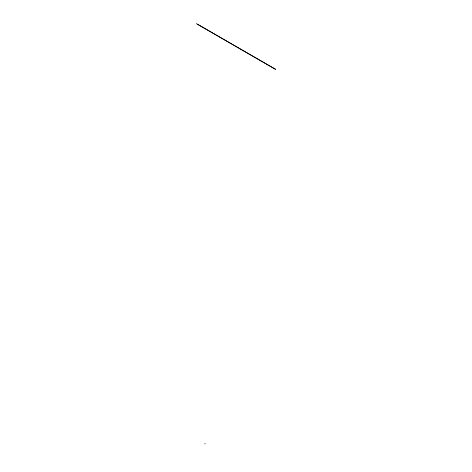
<?xml version="1.0" encoding="UTF-8"?>
<svg xmlns="http://www.w3.org/2000/svg" width="472" height="472" viewBox="0 0 472 472"><rect width="100%" height="100%" fill="white"/><g stroke="black" fill="none" stroke-linecap="round" stroke-linejoin="round"><path stroke-width="0.71" d="M204.99 443.999L204.99 443.438M196.364 23.6L275.636 69.366L197.803 24.432"/></g></svg>
